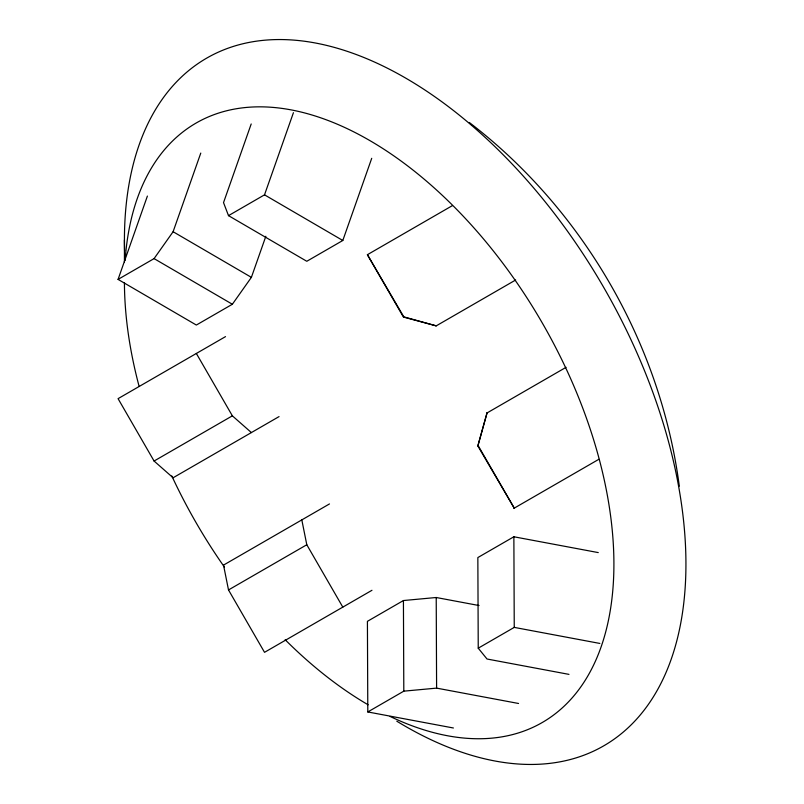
<?xml version="1.0" encoding="UTF-8"?>
<svg xmlns="http://www.w3.org/2000/svg" width="804" height="804" viewBox="0 0 804 804"><rect width="100%" height="100%" fill="white"/><g stroke="black" fill="none" stroke-linecap="round" stroke-linejoin="round"><path stroke-width="1.21" d="M124.429 261.923L124.429 239.914M477.847 445.979L487.023 412.965L477.847 445.979L514.248 508.138L478.239 445.758M265.843 236.275L251.391 277.36L232.366 304.254L196.347 325.047L118.067 279.4L147.393 196.065M118.067 279.4L154.077 258.607L173.101 231.723L200.779 153.082M251.2 123.967L223.522 202.618L228.507 215.643L306.786 261.28L342.805 240.486L371.719 158.318M228.507 215.643L264.516 194.839L293.43 112.681M367.408 254.697L403.809 316.846L436.22 325.861L403.427 317.067L367.408 254.697L452.411 205.613M225.512 336.625L118.067 398.653L154.077 461.034L173.101 477.767L279.048 416.603M154.077 461.034L232.366 415.839L251.391 432.572M436.22 325.861L515.665 279.993M329.469 503.937L223.522 565.101L228.507 589.945L264.526 652.325L371.971 590.287M486.641 413.186L566.076 367.317M228.507 589.945L306.796 544.75L301.812 519.907M513.867 508.359L598.869 459.285M479.033 605.533L436.22 597.503L403.427 600.538L367.418 621.331L367.8 711.952L453.406 727.992M598.256 552.589L513.867 536.77L477.847 557.564L478.239 648.185L487.023 659.009L568.971 674.375M367.8 711.952L403.809 691.159L436.602 688.123L518.55 703.48M478.239 648.185L514.248 627.391L599.864 643.441M264.516 194.839L342.805 240.486M173.101 231.723L251.391 277.36M154.077 258.607L232.366 304.254M469.335 122.499C583.171 209.733 660.677 343.991 679.31 486.189M196.347 353.458L232.366 415.839M306.796 544.75L342.805 607.12M513.867 536.77L514.248 627.391M436.22 597.503L436.602 688.123M403.427 600.538L403.809 691.159M125.143 260.245A346.112 199.834 60 0 1 374.694 143.454A346.112 199.834 60 0 1 613.784 555.092A346.112 199.834 60 0 1 390.141 716.464M368.131 704.796A346.112 199.834 60 0 1 285.159 639.723M224.447 567.132A346.112 199.834 60 0 1 171.805 475.958M138.971 385.87A346.112 199.834 60 0 1 124.429 282.686M124.59 250.898A397.045 229.23 60 0 1 401.678 75.817A397.045 229.23 60 0 1 685.923 566.91A397.045 229.23 60 0 1 396.794 721.198"/></g></svg>
